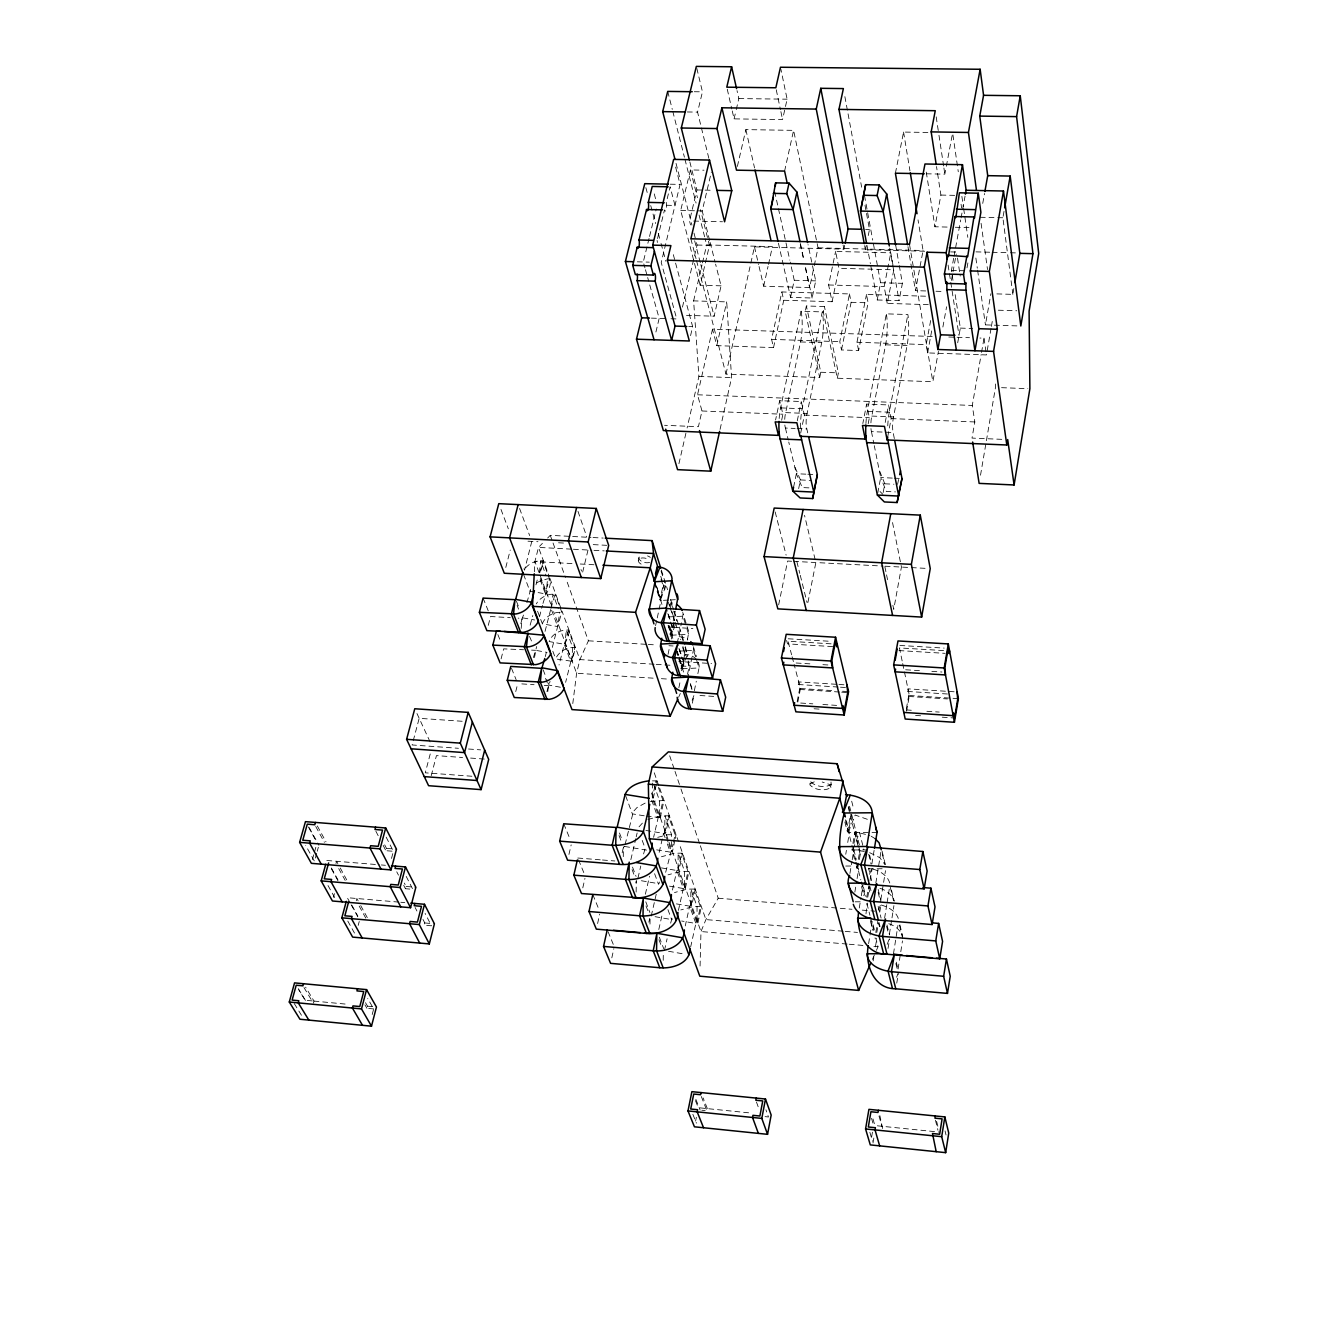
<?xml version="1.0" encoding="UTF-8"?>
<svg xmlns="http://www.w3.org/2000/svg" width="1328" height="1328" viewBox="0 0 1328 1328"><rect width="100%" height="100%" fill="white"/><g stroke="black" fill="none" stroke-linecap="round" stroke-linejoin="round"><path stroke-width="0.75" stroke-dasharray="5 3.75" d="M690.643 947.03L695.855 923.475L696.968 922.927L690.776 905.613L690.875 889.096L697.051 906.509L696.968 922.927L697.93 923.01L701.333 906.576L693.465 906.509L680.816 909.929M678.409 910.41L683.322 888.515L684.451 887.951L684.567 871.317L678.16 853.19L678.01 869.94L684.451 887.951L685.447 888.034L688.95 871.384L680.932 871.334L668.034 874.837M663.22 960.343L663.303 952.94M668.084 842.168L664.714 832.789L664.913 815.824L671.603 834.698L671.57 838.449M674.856 840.375L672.449 851.63L671.437 851.547L671.536 840.325M650.388 801.431L664 800.485L660.282 817.583L659.252 817.5L659.468 800.452L652.513 780.864L657.111 780.897L653.326 798.095L651.102 798.609L658.074 818.081L653.608 837.321M649.99 924.089L650.073 918.461M646.205 816.139L659.252 817.5L652.28 798.028L652.513 780.864M636.145 892.067L636.328 880.663L635.083 886.357M623.264 856.66L623.446 847.048L624.558 846.633M700.072 966.037L700.985 931.542L705.915 919.59L718.216 898.209L700.271 845.538M534.371 571.721L534.918 561.545L538.487 547.402L542.405 543.368M693.714 648.413L688.02 677.131M683.073 614.183L680.899 625.82M698.246 662.39A17.264 14.176 -17.9 0 1 699.175 665.975L699.043 667.934L682.824 668.748L680.318 660.68M669.196 625.837L672.084 634.9L671.304 639.017M831.56 784.101C825.734 788.234 815.326 786.84 810.545 781.578L810.628 780.565L809.914 784.881C814.695 790.143 825.103 791.538 830.946 787.421L831.029 782.043M571.538 661.211L572.733 647.583L566.259 630.103L565.031 643.798L572.136 661.244L575.439 647.516L570.492 647.699A17.081 13.911 -20.5 0 0 556.515 657.061L555.751 658.954L571.538 661.211L574.825 647.483L568.367 629.987L563.985 630.219A17.231 13.977 -20.5 0 0 549.892 639.631L549.128 641.54L564.284 644.279L570.791 661.709L565.628 682.326M547.817 691.539L548.381 685.63L544.629 676.035M830.946 787.421L829.104 784.317L822.181 781.993M542.953 603.443L546.19 593.367L547.501 579.473M539.417 572.75L540.579 560.781L546.123 575.738M521.157 628.459L522.153 618.383L523.929 614.067M572.783 703.558L576.618 673.263L579.888 659.584L588.404 640.81L566.209 579.44M545.044 631.381L550.971 608.39L552.963 594.197L558.324 608.689M552.332 647.417L557.66 626.567L559.669 612.308M534.503 657.526L536.529 646.52M893.478 953.77L897.927 925.45M898.093 968.992L902.476 940.888M889.411 934.148L891.669 919.889M892.001 917.847L893.927 905.63M873.16 960.908L873.807 956.907M875.418 946.881L876.38 940.871M884.597 918.229L886.772 904.717M887.071 902.791L889.544 887.336M875.833 883.07L880.929 851.763M868.628 943.644L872.23 921.267L875.218 933.053M880.796 899.803L883.303 884.265M883.618 882.323L885.51 870.67M871.865 863.964L874.139 850.169M865.989 913.813L867.25 903.04M854.85 892.117L855.813 886.291M857.091 878.538L858.701 868.678L856.743 868.014L855.282 862.353M859.282 908.02L860.959 897.778M861.308 895.736L862.984 885.51M849.937 873.409L851.895 861.689M852.227 859.731L853.854 849.804L851.879 849.14L854.8 860.461M845.753 854.269L846.417 850.335M847.745 842.467L849.389 832.473L847.397 831.809L844.857 821.982M872.994 1142.976L873.957 1137.299M882.572 1128.534L879.883 1115.653M980.512 475.208L995.485 387.444L995.386 381.335M996.88 293.903L1012.849 294.368L1013.845 288.508M896.749 983.118L898.359 973.64M871.616 1137.117L872.596 1131.273M888.017 948.458L889.677 938.846M1016.883 325.891L985.442 324.879L990.887 293.72M1001.76 439.336L972.013 438.091L974.818 421.955L972.279 405.455L981.176 354.476M981.525 352.451L984.015 338.175L979.881 338.042M930.662 320.529L926.18 344.599L927.608 352.916L986.455 354.941L991.053 328.431M991.402 326.389L992.813 318.239M875.799 932.472L877.742 921.333M879.717 912.253L881.078 904.451M876.795 932.555L878.422 923.259M1012.849 294.368L1002.889 217.775L1004.283 209.841M866.736 897.18L868.744 885.876M870.039 880.514L872.147 868.661M867.748 897.263L869.774 885.959M906.393 708.654L908.551 696.453L907.97 688.85L955.114 691.838M906.592 711.194L909.365 695.507L904.318 671.304M957.704 342.773L960.343 328.099L954.815 292.293M982.737 203.4L984.513 193.49M856.743 868.014L859.847 850.833L858.403 845.139M857.788 868.097L860.893 850.916L864.329 851.48M967 267.841L968.461 259.773M696.553 260.67L725.984 374.098L819.708 377.567L805.216 311.399L806.362 305.971L824.422 306.536L823.31 311.964L837.304 378.214L932.854 381.75L938.431 351.356M942.88 327.037L946.582 306.768M951.412 280.424L956.243 254.08M852.925 843.38L855.033 831.843L869.84 835.412M855.846 860.544L852.925 849.223L856.079 831.926M847.397 831.809L850.601 814.396M851.663 814.479L848.459 831.892L855.166 815.043L868.263 819.625M952.973 280.357L951.429 270.414L953.653 258.296M954.035 256.287L960.692 219.933M961.074 217.925L965.058 196.146M927.608 352.916L931.675 330.904M947.113 227.071L934.929 226.773L940.905 195.067L936.506 166.531M926.297 173.802L944.839 174.151L945.951 168.241M946.333 166.282L952.259 134.809M887.735 436.646L891.171 418.586L888.565 404.94L866.62 404.077L862.818 423.516M925.716 290.948L915.457 290.649L923.076 250.511L918.03 219.884M877.742 493.103L880.696 477.549L874.289 445.677M894.325 438.555L893.163 432.513A9.811 1.793 -87.1 0 1 893.545 416.942L907.074 345.546A22.178 3.984 -87.4 0 0 907.871 314.537L886.357 313.856L867.367 411.331A22.261 4.233 -87.1 0 0 865.839 424.96M883.153 492.555L884.797 483.807L879.136 469.813M885.212 422.47L888.565 404.94M887.751 425.856A22.31 4.084 -87.1 0 1 889.262 412.195L907.871 314.537M870.919 422.852A9.794 1.859 -87.1 0 1 871.815 416.062L885.61 344.815A22.144 4.133 -87.4 0 0 886.357 313.856M870.753 265.633L877.194 299.979L899.056 300.643L902.393 283.345L899.172 265.069M928.289 304.643L887.253 303.398L893.81 269.8L838.981 268.289L835.594 251.424L890.789 252.851L893.478 267.924M868.197 423.715L869.359 417.706L866.62 404.077M797.796 702.114L800.469 688.535L794.144 664.481M877.194 299.979L880.597 282.731L873.11 242.161M887.253 303.398L884.166 286.582L890.789 252.851M807.922 602.447L815.857 562.541L804.536 515.347M932.206 336.465L712.505 329.195L716.788 345.645L773.527 347.604L771.585 339.37L781.843 291.944L849.472 293.936L839.794 341.678L841.504 349.945L858.618 350.542L868.097 302.817L866.503 294.451L926.894 296.244M895.404 173.204L903.571 132.07L930.148 132.485M797.149 701.549L799.539 689.464L798.742 681.911L836.939 684.335M695.606 1121.081L696.37 1117.246M858.618 350.542L856.958 342.259L866.503 294.451M841.504 349.945L851.132 302.303L849.472 293.936M837.304 378.214L838.383 372.869L824.422 306.536M924.637 251.241L865.408 249.714L866.238 245.663M868.263 235.537L869.491 229.462L865.009 205.309M725.984 374.098L754.47 246.842L843.911 249.149L844.741 245.116M819.708 377.567L820.804 372.238L806.362 305.971M798.659 488.604L800.435 479.939L794.509 466.028M778.656 604.871L787.62 561.047L791.654 561.263M694.345 690.743L696.304 681.231M697.864 673.645L699.043 667.934L693.581 650.388L679.272 651.118M800.485 428.048A22.144 4.648 -87.3 0 1 802.178 408.742L822.281 311.848A22.012 4.548 -87.6 0 1 821.7 342.657L807.092 413.473A9.744 2.042 -87.3 0 0 806.81 428.927L807.739 432.928M781.843 291.944L783.736 300.261L832.092 301.722L828.622 284.972L835.594 251.424M696.968 922.927L700.371 906.509L694.229 889.079L687.257 889.096L674.491 892.549M800.701 433.011L804.403 415.1L801.282 401.521L779.669 400.674L775.585 419.963M793.58 487.227L796.352 473.731L788.766 442.041M832.092 301.722L838.981 268.289M684.169 655.434L685.779 647.765M687.373 640.079L688.717 632.344A17.546 14.309 -18 0 0 687.788 628.725L682.708 612.357M678.857 687.738L680.451 680.135M690.776 905.613L694.229 889.079L695.208 889.162L691.755 905.696L689.647 906.161L685.248 925.931M797.265 420.843L801.282 401.521M677.23 643.2L680.5 627.746M781.661 420.196L782.906 414.236L779.669 400.674M759.068 266.53L763.683 286.217L809.632 287.562L813.832 267.692M814.247 265.7L818.031 247.805L793.596 130.36L745.871 129.613L736.957 168.224M684.451 887.951L687.954 871.301L681.579 853.174L674.475 853.223L661.444 856.759M784.732 419.349A9.728 2.092 -87.3 0 1 785.678 412.61L800.552 341.943A21.978 4.681 -87.7 0 0 801.066 311.2L823.31 311.964M778.44 243.173L790.575 297.372L812.105 298.02L815.707 280.872L808.022 244.551M673.23 620.89L675.288 611.195M668.034 654.355L669.661 646.686M678.01 869.94L681.579 853.174L682.575 853.257L679.006 870.023L676.865 870.504L672.317 890.54M779.171 418.503A22.095 4.781 -87.3 0 1 780.598 407.879L801.066 311.2M665.66 872.313L673.047 844.06M673.445 842.184L675.056 834.681L668.399 815.807L661.161 815.857L647.865 819.476M790.575 297.372L794.244 280.258L790.243 262.131M675.255 838.516L676.052 834.764L667.884 834.731L656.281 837.719M655.584 625.671L656.845 619.844M657.26 617.902L661.029 600.322L656.812 587.059M664.714 832.789L668.399 815.807L669.412 815.873L665.743 832.872L663.552 833.37L658.705 854.402M648.877 922.213L649.691 918.461M773.527 347.604L783.736 300.261M897.562 484.388L899.239 476.603M659.252 817.5L662.971 800.419L656.065 780.814L652.28 798.028M692.32 703.176L694.063 695.125L691.523 701.981M682.841 668.615L681.712 668.133L684.767 654.256L682.293 646.437M681.513 670.706L683.472 661.792L677.745 643.781M696.254 659.236A17.264 14.176 -17.9 0 0 689.581 655.053L685.381 654.289L682.326 668.167L687.406 654.654L683.704 642.918M687.489 674.342L689.215 666.44L687.721 658.555M784.599 171.08L793.596 130.36M611.826 957.837L613.851 948.624M763.683 286.217L768.032 266.43M768.48 264.455L772.398 246.626L706.662 244.933L705.151 238.957M622.168 852.825L623.446 847.048M670.507 636.311L672.516 627.314L667.187 610.548M672.117 635.033L670.972 634.568L673.661 622.533M674.292 622.583L671.603 634.601L676.135 622.649M720.075 429.376L731.579 377.617L726.715 301.888L693.614 300.875L698.91 376.405L687.107 427.998M597.6 923.541L599.692 914.212M732.259 110.954L734.085 118.873L782.557 119.586L787.122 99.185L780.897 69.255M712.505 329.195L697.532 394.781L701.981 410.983L698.412 426.703L664.581 425.292M716.788 345.645L726.715 301.888M660.995 600.19L659.867 599.841L663.087 585.665L660.116 576.252M665.809 586.063L663.718 585.714L660.514 599.874L665.809 586.063L664.033 580.419M664.432 950.533L667.088 938.796M670.623 923.143L672.449 916.984M658.788 929.517L662.373 913.747M678.923 463.704L686.659 429.973M582.793 887.851L584.951 878.389M686.493 315.334L714.132 316.213L721.071 285.835L715.609 264.156M651.235 916.021L656.231 894.209M645.358 894.242L649.508 876.264M734.085 118.873L735.812 111.486M736.243 109.643L738.833 98.571L737.023 90.619M693.614 300.875L702.014 264.919M702.479 262.911L706.662 244.933M721.071 285.835L700.188 285.221L709.467 245.348L700.454 209.625M568.932 854.452L571.173 844.874M638.303 560.416L638.934 557.71M690.577 335.619L692.652 326.655L672.483 251.523M637.955 878.074L640.777 866.005M643.582 853.937L645.989 845.587M682.459 307.133L697.067 245.033L696.038 241.049M630.85 859.648L635.78 838.682M636.228 836.773L637.141 832.971M709.65 240.501L702.197 210.936L711.31 172.275M625.09 844.542L633.373 811.524L637.075 807.474L645.458 802.942M689.863 161.983L696.918 189.954L689.531 220.963L690.56 224.947M700.188 285.221L680.7 210.438L690.427 169.934L704.006 170.2M655.916 332L659.169 318.371L647.666 277.535M565.031 643.798C571.007 615.843 570.957 634.635 564.284 644.279L559.038 665.013M587.972 550.207L582.361 573.364L581 569.513M675.62 167.096L680.085 184.393L661.228 262.463L676.716 318.936L668.93 318.687M708.837 158.298L697.565 112.1L702.462 91.831L696.818 68.359M546.92 691.589L550.058 681.397M657.526 238.542L664.498 209.924A4.731 1.195 -88.6 0 0 666.191 209.459A4.731 1.195 -88.6 0 0 666.224 202.786L670.109 186.816L675.006 205.442L665.145 205.226M649.06 238.426L643.283 261.981L644.927 267.808M649.541 236.45L656.281 208.977M515.745 691.556L517.721 683.638M536.695 582.942A17.662 14.143 -20.5 0 1 545.177 579.606C560.466 572.65 536.346 615.345 549.659 579.357L547.584 573.746M539.732 572.733L543.384 560.682L540.363 572.766M520.825 623.712L522.153 618.383L518.202 618.151M501.104 658.871L503.644 648.861L523.581 649.757M531.798 541.392L524.51 570.177L523.049 566.342M422.968 919.408L424.794 922.96L424.23 925.184L431.434 925.815L425.109 913.415M545.277 656.58L546.24 652.828M488.272 625.355L490.547 616.507L510.301 617.686M505.785 567.454L510.251 550.058M372.205 1014.509L373.666 1008.931L367.707 998.49M406.202 876.414L412.809 889.328L405.455 888.714L406.053 886.457L404.31 883.07M539.483 616.839L542.455 605.352M430.222 753.972L425.275 772.813L471.905 776.249M373.666 1008.931L366.943 1008.284L367.491 1006.176L365.499 1002.69M431.218 775.668L436.447 755.615L462.576 757.491M526.917 602.597L530.719 589.217M535.948 584.868L537.956 577.182M391.494 858.452L393.387 851.298L385.884 850.684L386.498 848.393L384.688 844.857M358.195 925.384L359.241 921.499M356.269 900.749L356.867 898.508L359.755 903.82M313.425 1003.188L314.006 1001.08L305.606 987.185M333.428 897.313L334.44 893.628M335.967 863.532L336.582 861.274L339.337 866.337M312.412 859.598L313.956 854.004M314.487 852.128L316.047 846.534M316.695 853.257L314.47 861.258L305.706 845.504M317.243 851.265L318.355 847.264M530.138 625.173L532.827 615.478M550.971 608.39L555.104 594.081L550.655 594.313A17.53 14.093 -20.5 0 0 536.296 603.875M537.574 611.212L542.372 623.828L557.66 626.567L561.794 612.191L555.104 594.081M533.424 657.576L535.549 650.305L547.053 652.397M680.866 668.731L683.472 661.792L711.576 663.535M669.843 634.319L672.516 627.314L692.917 628.526M669.744 606.166L671.055 602.729L673.279 603.128M896.583 977.225L897.977 973.573M887.154 944.357L889.295 938.78M878.505 910.045L880.696 904.385M869.508 874.322L871.749 868.595M852.925 849.223L859.548 832.49L863.864 849.588M542.372 623.828L543.152 621.902A17.38 14.027 -20.5 0 1 557.378 612.424L561.794 612.191M659.485 882.008L658.505 884.282L654.505 873.475M872.38 959.463L875.617 952.176M876.414 950.367L878.024 946.715L875.999 938.863M678.608 697.283L680.301 693.498M809.997 783.885L814.263 781.827M639.034 826.829L642.719 822.779M547.651 538.006L550.273 535.333L570.625 536.379M668.465 600.057L661.029 600.455L655.634 583.59M670.325 599.957L677.761 599.559M668.167 616.956L682.941 616.175L685.763 625.239M668.25 626.916L672.516 627.314M678.824 661.41L683.472 661.792M877.044 832.457L849.405 832.639L846.368 820.671M853.854 849.97L865.59 849.903M845.737 866.039L853.688 866.005M868.396 868.811L883.884 868.728M855.182 901.812L862.968 901.795M694.278 91.732L702.462 91.831M738.833 98.571L787.122 99.185M687.306 111.967L697.565 112.1M670.275 184.194L680.085 184.393M696.918 189.954L703.06 190.087M705.118 190.12L713.319 190.302M940.905 195.067L955.048 195.365M680.7 210.438L702.197 210.936M980.247 217.261L1002.889 217.775M693.664 221.062L722.515 221.759M955.247 227.254L969.473 227.603M865.59 229.362L869.491 229.462M818.031 247.805L923.076 250.511M975.98 251.872L990.157 252.237M992.182 252.287L1008.367 252.702M1010.392 252.752L1018.476 252.967M697.067 245.033L709.467 245.348M950.616 251.905L956.608 252.054M637.324 261.815L649.259 262.147M951.429 270.414L964.676 270.779M794.244 280.258L815.707 280.872M880.597 282.731L902.393 283.345M828.622 284.972L884.166 286.582M935.974 291.247L944.175 291.496M851.132 302.303L868.097 302.817M998.341 310.204L1016.8 310.769M651.401 318.122L666.971 318.62M960.343 328.099L972.66 328.497M688.734 326.522L692.652 326.655M948.79 337.013L954.998 337.212M957.073 337.279L969.506 337.694M771.585 339.37L839.794 341.678M856.958 342.259L926.18 344.599M800.552 341.943L821.7 342.657M885.61 344.815L907.074 345.546M820.804 372.238L838.383 372.869M698.91 376.405L731.579 377.617M1001.561 387.676L1027.855 388.656M697.532 394.781L972.279 405.455M780.598 407.879L802.178 408.742M867.367 411.331L889.262 412.195M785.678 412.61L807.092 413.473M871.815 416.062L893.545 416.942M701.981 410.983L782.906 414.236M804.403 415.1L869.359 417.706M891.171 418.586L974.818 421.955M784.848 425.026A9.728 2.092 -87.3 0 0 785.429 428.048L795.14 428.446M797.099 428.529L806.81 428.927M870.969 428.579A9.794 1.859 -87.1 0 0 871.45 431.617L893.163 432.513M805.88 474.162L796.352 473.731L802.261 487.559L813.002 488.057M807.789 474.245L813.516 474.511M892.3 478.08L880.696 477.549L886.324 491.476L895.421 491.891M894.242 478.163L900.035 478.429M531.565 650.122L535.549 650.305M800.435 479.939L811.225 480.437M884.797 483.807L893.91 484.222M572.667 536.495L590.993 537.442M593.035 537.541L603.211 538.072M527.996 541.193L537.973 541.708M558.524 542.787L566.757 543.218M593.234 544.613L606.763 545.327M571.355 549.145L538.487 547.402L549.194 576.418M573.414 549.244L591.906 550.224M593.965 550.34L604.24 550.871M793.663 561.362L815.857 562.541M819.94 562.757L883.103 566.093M885.129 566.209L928.189 568.484M571.986 563.553L534.918 561.545L550.738 603.925M580.236 564.002L596.704 564.898M788.201 638.785L831.378 641.374M899.869 645.458L944.158 648.097M831.096 643.831L788.035 641.241L791.604 654.804M943.577 650.571L899.438 647.931L902.276 661.56M679.189 636.643L684.053 637.44A17.413 14.243 -17.9 0 1 687.788 639.133M832.639 646.587L787.504 643.864L786.143 638.668M898.956 650.571L945.138 653.343M588.404 640.81L646.238 644.329M648.296 644.462L656.563 644.96M668.947 645.723L673.08 645.972M796.153 663.004L812.62 664.017M822.912 664.664L829.087 665.046M905.679 669.777L919.773 670.64M931.858 671.387L941.934 672.018M654.14 664.232L579.888 659.584L562.043 611.229M656.215 664.365L672.715 665.411M680.965 665.926L689.215 666.44L688.004 662.622M838.947 684.468L844.99 684.85M798.228 684.501L838.466 687.057M840.475 687.19L846.517 687.572M907.522 691.456L950.566 694.195M653.11 678.16L576.618 673.263L553.61 611.627M661.377 678.674L669.661 679.206M800.469 688.535L834.548 690.726M842.566 691.224L848.592 691.622M909.365 695.507L958.384 698.644M799.539 689.464L839.678 692.037M841.686 692.17L847.696 692.552M908.551 696.453L947.412 698.943M521.804 683.903L534.072 684.7M544.281 685.364L548.381 685.63M699.989 695.507L713.833 696.403M800.684 703.043L812.802 703.84M822.895 704.487L839.03 705.55M906.31 709.932L914.544 710.463M926.878 711.277L939.228 712.074M814.081 708.77L822.132 709.301M915.573 715.427L923.79 715.975M942.249 717.186L954.55 718M462.161 721.27L419.183 718.315L412.112 744.958L458.442 748.295M468.535 749.009L480.636 749.872M470.61 758.072L486.679 759.234M859.847 850.833L860.893 850.916M577.796 858.021L600.422 859.83M602.48 859.996L614.831 860.976M386.498 848.393L396.491 849.206M326.804 860.478L379.327 864.794M381.352 864.96L385.435 865.292M718.216 898.209L851.978 909.282M862.27 910.128L874.621 911.157M406.053 886.457L415.847 887.287M843.147 931.21L705.915 919.59L679.056 843.263M845.206 931.376L857.49 932.422M874.82 938.049L876.497 938.381M398.798 902.094L347.272 897.695L350.194 902.99M400.807 902.26L404.791 902.608M847.148 944.075L700.985 931.542L650.438 790.027M849.206 944.241L863.615 945.486M873.907 946.366L878.024 946.715M424.794 922.96L434.405 923.79M312.229 1000.914L305.141 1000.25L298.783 989.825M314.006 1001.08L346.923 1004.217M367.491 1006.176L374.662 1006.856M700.088 1107.884L751.88 1113.13M877.327 1125.812L939.294 1132.087M701.815 1110.225L705.218 1110.573M765.044 1116.632L768.48 1116.981L765.941 1109.843M644.229 815.807L632.36 813.865L625.787 796.186M645.889 830.448L663.552 833.37L666.241 840.873M656.663 849.854L670.275 852.128L666.922 842.749M624.625 846.451L646.504 850.119M661.46 867.898L676.865 870.504L683.322 888.515L668.05 885.909M641.391 880.746L658.987 883.751M676.417 903.887L689.647 906.161L695.855 923.475L681.646 921.001M655.069 916.685L672.333 919.69M668.515 951.263L684.833 954.151M522.917 617.885L534.603 619.977M560.433 687.24L549.111 685.132L546.87 679.388M869.674 852.676L879.85 857.689L885.046 864.76L881.692 851.713M879.966 888.283C886.241 890.258 892.167 894.707 894.176 901.181L891.105 888.449M881.261 905.032C888.532 907.107 896.168 911.323 898.492 919.009M888.764 923.724C894.939 925.699 900.733 930.115 902.708 936.489M871.185 836.225L875.218 838.715M880.016 491.526L882.821 494.298M294.252 1003.553L302.751 1017.348M298.319 988.679L306.768 1002.557M303.979 987.567L312.379 1001.461M364.934 1004.815L366.943 1008.284M327.999 885.527L335.469 898.94M347.787 921.051L354.626 933.335M309.241 827.659L318.919 845.272M331.402 867.997L337.91 879.817M351.986 905.43L357.813 916.021M308.362 826.946L316.114 841.039M331.452 868.91L337.959 880.73M351.173 904.766L357.979 917.133M317.342 825.966L325.991 841.819M340.267 868.031L346.708 879.866M360.718 905.58L367.474 917.963M315.732 826.497L324.397 842.35M338.723 868.595L345.18 880.414M359.174 906.045L365.914 918.412M375.89 831.262L378.613 836.557M383.161 845.388L385.884 850.684M396.74 871.799L398.483 875.169M403.712 885.328L405.455 888.714M415.116 907.472L416.926 911.025M386.166 837.155L393.387 851.298M416.975 713.534L430.455 742.667M889.777 882.987C886.905 874.023 877.293 869.458 868.562 868.246L871.766 881.045M853.771 849.621L856.278 859.415M529.507 636.394L531.764 641.607M563.736 823.775L570.044 839.113M578.56 859.863L583.872 872.795M592.819 894.607L598.662 908.8M608.041 931.625L613.486 944.889M692.851 1114.308L696.436 1123.139M483.093 598.098L488.306 610.996M497.867 634.585L500.756 641.723M511.512 668.316L516.177 679.803M695.872 1099.368L700.122 1110.042M695.44 1100.58L698.279 1107.701M701.3 1096.496L706.911 1110.739L707.343 1108.614L703.126 1097.924M516.459 601.269L519.331 608.656M543.135 669.793L546.123 677.463M517.123 605.468L518.567 609.154M619.479 832.988L622.417 840.69M632.526 867.118L636.062 876.38M645.79 901.795L649.873 912.469M659.352 937.253L663.701 948.64M619.031 835.511L621.238 841.271M632.078 869.541L634.917 876.961M646.006 905.912L648.728 913.033M658.954 939.709L661.859 947.296M523.547 574.393L529.922 591.143L545.426 593.865L539.151 577.116M552.813 651.218L555.751 658.954M500.988 509.454L508.325 528.793M540.629 578.46L546.19 593.367M519.58 508.491L529.64 535.582M642.204 840.408L644.993 847.911M667.934 909.63L671.503 919.242M549.908 578.344L561.329 609.303M546.904 571.87L542.754 560.648L538.238 560.914A17.812 14.21 -20.5 0 0 523.63 570.592M551.635 610.216L557.66 626.567M550.273 535.333L552.348 541.077M553.046 543.003L565.512 577.514M756.462 1102.024L758.388 1107.369M668.748 844.044L671.437 851.547M654.256 772.796L659.07 786.508M659.618 788.019L678.359 841.305M577.995 511.38L586.694 536.645M669.677 755.781L674.342 769.443M675.006 771.385L680.318 787.006M680.982 788.948L699.607 843.579M878.339 922.827L879.584 926.712M669.212 626.119L672.117 635.182L688.585 634.319L686.327 627.065M677.23 651.218L678.475 655.119M679.106 657.061L682.824 668.748M655.119 583.009L662.705 606.73M668.714 625.538L672.815 638.403M676.732 650.637L684.368 674.558M654.472 582.959L659.867 599.841M668.084 625.505L670.972 634.568M676.101 650.604L681.712 668.133M690.377 683.522L692.834 691.257M667.851 613.669L672.018 626.999M678.957 648.595L682.409 659.684M690.494 684.866L692.353 690.942M660.746 576.286L665.892 592.587M669.561 604.19L671.287 609.652M671.852 611.478L674.724 620.574L670.076 607.792M675.338 622.483L680.766 639.681M682.907 646.47L685.597 654.97M668.349 602.331L669.495 605.966M661.361 570.077L667.552 589.732M670.64 599.559L673.728 609.386M674.342 611.345L678.674 625.106M679.289 627.065L684.85 644.761M661.062 571.007L663.436 578.527M671.055 602.729L676.782 620.94M681.862 637.042L683.09 640.959M693.399 646.769L696.436 656.53M869.873 1132.319L872.479 1141.2M871.517 1118.292L873.592 1125.447M872.977 1118.906L875.567 1127.837M879.003 1116.035L882.058 1126.758M645.474 269.75L647.118 275.593M645.856 187.646L647.483 193.622M650.737 205.591L655.617 223.519M658.323 233.479L660.497 241.447M661.045 243.439L665.926 261.367M654.239 193.888L656.248 201.325M792.119 656.746L793.646 662.556M690.875 238.791L696.038 258.694M845.355 819.808L852.427 847.264M856.328 862.436L860.826 879.9M861.324 881.858L864.877 895.653M866.902 903.472L869.94 915.274M870.438 917.233L873.99 930.994M676.035 163.377L691.938 225.113M693.996 233.081L695.523 239.057M694.66 240.816L700.288 262.645M700.802 264.621L714.132 316.213M861.507 886.49L863.847 895.57M870.321 920.619L872.811 930.297M863.449 887.137L865.79 896.383M848.592 806.494L849.588 810.445M855.033 831.843L857.921 843.247M848.277 807.557L849.804 813.533M850.302 815.525L860.942 857.373M868.529 887.253L870.056 893.229M690.427 169.934L697.449 197.723M775.187 511.977L786.126 555.154M849.571 806.262L859.93 847.115M869.973 886.739L870.969 890.723M879.036 922.562L880.049 926.546M667.718 91.416L672.283 109.361M672.781 111.353L684.418 157.202M684.916 159.194L696.055 203.068M699.076 215.036L704.653 236.965M851.68 801.199L853.672 809.101M878.14 906.377L881.095 918.08M710.148 242.476L715.111 262.18M936.622 1121.347L937.966 1126.708M796.883 561.711L799.788 573.364M800.269 575.306L807.042 602.514M869.591 855.033L871.533 862.802M878.173 889.445L880.962 900.65M887.021 924.969L889.511 934.945M896.284 962.169L898.193 969.838M935.443 1120.168L937.95 1130.228M868.645 854.253L871.068 864.163M878.157 892.416L880.497 901.928M886.589 926.214L888.598 934.364M895.869 963.514L897.296 969.257M945.055 1130.941L946.034 1134.975M882.074 851.132L885.278 864.395M899.903 924.836L902.243 934.547M890.291 887.237L893.81 901.778M899.504 925.301L902.791 938.879M785.429 428.048L788.301 440.033M754.47 246.842L758.603 264.571M727.246 89.159L731.794 108.979M745.871 129.613L754.553 167.942M774.672 191.614L789.795 260.105M800.435 243.738L803.905 259.823M805.631 267.858L812.105 298.02M800.269 244.003L803.689 259.906M805.399 267.808L809.632 287.562M776.249 89.756L780.449 109.643M780.881 111.635L782.557 119.586M902.691 663.519L903.903 669.362M884.88 566.741L886.141 572.833M886.556 574.858L887.818 580.95M892.881 605.269L893.727 609.336L901.43 567.073L892.35 521.605M871.45 431.617L873.874 443.668M843.114 245.099L843.911 249.149M685.48 646.719L687.34 656.58M866.968 245.414L870.371 263.608M864.644 245.647L865.408 249.714M864.478 195.515L872.728 240.136M844.874 96.629L861.656 187.198M889.677 248.004L899.056 300.643M895.603 244.75L898.824 263.027M907.97 246.742L915.457 290.649M909.497 244.302L932.854 381.75M903.571 132.07L909.962 170.864M926.263 172.092L934.929 226.773M948.092 265.069L959.015 335.42M936.19 116.847L938.664 133.215M938.979 135.273L943.61 165.967M943.909 168.009L944.839 174.151M957.505 258.064L960.227 276.041M961.057 204.246L961.621 208.048M984.015 338.175L986.455 354.941M952.923 134.892L958.285 171.777M961.87 196.378L963.364 206.62M963.663 208.679L967.83 237.363M975.864 258.03L977.308 268.156M977.607 270.182L985.442 324.879M981.077 223.303L987.534 269.584M649.591 562.441A6.59 3.586 13.1 0 1 641.075 561.03A6.59 3.586 13.1 0 1 640.03 556.1M647.516 555.901A6.59 3.586 13.1 0 1 650.288 557.411M641.125 564.134A6.59 3.586 13.1 0 1 639.399 558.789A6.59 3.586 13.1 0 1 648.396 559.287M657.061 240.451A4.764 1.212 -88.5 0 1 657.36 242.476"/><path stroke-width="1.5" d="M677.778 699.175L670.192 716.19L572.003 709.6L532.495 606.332L534.254 573.762M675.703 609.253L677.911 597.55A17.845 14.425 -18 0 0 676.981 593.898M655.169 627.596L655.019 629.621A17.961 14.608 -17.9 0 0 664.913 640.943L702.014 643.698L705.151 629.24L699.524 610.581L666.175 608.49L672.068 578.759A18.011 14.492 -18 0 0 662.141 567.62L657.128 566.84L655.501 573.962M661.776 638.27L660.398 646.072A17.812 14.542 -17.9 0 0 670.225 657.343L707.044 660.149L712.538 678.093L676.018 675.255A17.662 14.475 -17.8 0 1 666.274 664.033M702.014 643.698L696.337 625.123L658.904 622.4A18.127 14.691 -17.9 0 1 648.944 611.029L655.036 581.714L653.874 581.083L654.687 577.531M775.253 186.368L775.635 182.866L789.048 183.131L796.9 192.079L807.59 242.526M955.977 216.896L959.397 192.809L978.255 193.207L980.894 212.281L970.353 270.929L978.819 328.697L974.935 350.758L965.888 290.185L965.954 282.648L964.941 283.943L945.868 283.395L944.391 274L947.843 255.325L967.664 256.686L973.955 216.962L955.015 216.53L948.391 256.47L947.843 255.325M956.376 350.127L946.847 289.62L946.897 282.1M945.669 1152.654L948.74 1133.05L944.839 1116.914L868.927 1109.345L865.574 1128.949L870.288 1144.902L945.669 1152.654L941.701 1136.685L944.839 1116.914M775.635 182.866L770.804 209.044L777.992 241.165M868.296 945.652C864.727 964.095 873.459 989.045 895.769 988.796L947.478 993.41L950.234 976.263L946.449 959.015L936.439 958.152M935.294 1115.968L934.945 1118.159L942.1 1118.873L939.66 1134.245L932.488 1133.514L936.19 1151.675M947.478 993.41L943.644 976.279L946.449 959.015M874.455 848.21L877.044 832.457L875.567 826.912M972.644 442.025L979.118 483.375L1014.094 484.969L1029.881 388.722L1029.1 311.15L1038.712 253.482L1020.253 95.765L983.567 95.317L979.749 116.1L987.717 175.645L984.878 191.498M858.602 912.12C855.946 930.546 864.926 954.6 887.021 954.234L939.743 958.783L942.581 941.386L938.63 923.408L932.505 922.894M842.334 812.155L844.342 813.002C837.619 836.789 832.955 883.535 869.342 884.465L924.139 888.88L927.143 871.002L922.86 851.514L866.786 846.832L872.264 812.769C871.351 800.186 856.311 795.339 845.571 794.625M853.29 904.285C856.61 914.76 868.363 918.993 878.356 920.055L932.09 924.537L935.012 906.908L930.911 888.183L922.894 887.536M939.743 958.783L935.759 940.921L938.63 923.408M849.605 875.351C842.865 890.59 860.478 901.28 873.658 901.496L927.94 905.945L932.09 924.537M954.417 722.283L958.384 698.644L948.308 643.931L897.977 640.943L893.644 664.88L905.198 719.029L954.417 722.283L944.191 667.984L948.308 643.931M1020.253 95.765L1016.584 116.615L1032.952 253.681L1020.817 326.007L1003.487 191.016L966.137 190.253L962.468 164.689L924.985 163.991L909.497 244.302L690.875 238.791L709.517 160.057L673.645 159.393L652.695 245.132L675.039 326.074L671.653 340.4L655.119 281.154A4.748 1.212 -88.3 0 0 655.152 274.481A4.748 1.212 -88.3 0 0 653.426 275.062L635.348 274.547L632.726 265.368L637.208 247.224L653.276 247.639M927.94 905.945L930.911 888.183M668.316 184.16L644.761 183.662L625.405 261.483L641.69 317.807L636.494 339.188L663.353 430.538L778.457 435.385L775.17 421.889L796.866 422.785L800.02 436.281L865.225 439.037L862.436 425.475L884.465 426.371L887.121 439.95L1006.807 444.996L1007.703 439.568L1014.094 484.969M878.356 1110.291L877.991 1112.466L870.919 1111.752L868.313 1127.007L875.401 1127.721L875.036 1129.912L879.651 1145.865M924.139 888.88L919.806 869.525L922.86 851.514M957.156 691.954L957.637 699.59L954.55 718L953.62 713.02L953.172 715.659L903.787 712.422M949.603 650.936L949.138 653.592L948.175 648.346L944.972 667.054L945.503 674.939L895.122 671.819L895.603 669.146M1014.841 282.648L1019.838 253.349L1010.193 176.076L987.717 175.645M895.603 244.75L886.689 193.954L879.252 184.957L865.624 184.675L860.527 211.069L866.586 243.389M1006.807 444.996L993.56 351.389L997.361 329.294L989.343 271.443L1003.487 191.016M779.005 421.408A22.095 4.781 -87.3 0 0 779.005 429.907L779.171 432.496A22.095 4.781 -87.3 0 0 780.117 438.954L792.783 491.094L800.137 497.95L812.686 498.548L817.318 474.677L808.652 436.945M1004.632 207.849L1010.193 176.076M921.649 617.088L930.247 568.6L920.287 515.131L774.191 508.06L764.048 556.598L777.843 608.871L921.649 617.088L911.373 564.367L920.287 515.131M876.497 883.801L873.658 901.496L878.356 920.055M964.941 283.943L963.547 274.531L966.933 255.823M973.955 216.962L974.47 218.141L978.255 193.207M895.172 660.232L897.18 649.06M993.56 351.389L937.883 349.496L940.573 334.805L927.093 252.22L946.167 252.718L947.163 259.043M846.65 794.708L843.396 812.238L850.186 795.273M965.423 194.187L966.137 190.253M865.624 184.675L860.527 211.069L883.17 211.567L889.312 245.979M890.773 513.704L881.609 562.79L892.599 615.428M865.839 424.96A22.261 4.233 -87.1 0 0 865.756 433.509L865.873 436.132A22.261 4.233 -87.1 0 0 866.669 442.622L877.376 495.045L884.365 501.951L897.097 502.548L901.978 478.512L894.707 440.564M901.978 478.512L897.097 502.548M946.167 252.718L962.468 164.689M976.412 189.705L968.444 132.468L980.147 69.272L780.482 67.247L775.834 87.764L726.781 87.183L731.612 66.765L696.353 66.4L681.297 128.003L689.365 159.974M817.318 474.677L812.686 498.548M844.193 715.012L848.592 691.622L835.578 637.241L786.209 634.303L781.428 657.991L795.887 711.825L844.193 715.012L830.996 661.029L835.578 637.241M767.551 1134.328L771.17 1115.072L765.476 1099.02L691.888 1091.666L687.987 1110.922L694.444 1126.808L767.551 1134.328L761.807 1118.408L765.476 1099.02M887.121 439.95L887.751 437.045M937.883 349.496L924.271 267.177L927.093 252.22M846.998 684.982L847.696 692.552L844.276 710.762L843.064 705.799L842.583 708.422L794.127 705.251L794.642 702.645M837.238 644.196L836.74 646.819L835.495 641.607L831.926 660.116L832.689 667.951L783.288 664.88L783.819 662.24M756.23 1098.09L755.815 1100.248L762.753 1100.929L759.898 1116.018L752.943 1115.321L752.528 1117.479L758.371 1133.382M936.19 164.489L931.177 131.887L935.261 110.705L838.964 109.394L843.38 88.578L820.77 88.312L816.255 109.079L842.716 243.057M865.225 439.037L865.856 435.733M701.035 1092.579L700.603 1094.72L693.731 1094.04L690.709 1109.013L697.598 1109.71L697.167 1111.851L703.541 1127.738M886.689 193.954L883.17 211.567L877.111 195.548L879.252 184.957M783.537 651.55L784.284 647.865M803.125 509.454L793.214 558.142L806.328 610.498M845.156 243.09L848.077 228.947L820.77 88.312M793.58 487.227L792.783 491.094L813.815 492.074L801.631 439.867A22.144 4.648 -87.3 0 1 800.95 435.8M672.815 672.217L671.47 679.936A17.513 14.409 -17.8 0 0 681.148 691.108L717.402 693.98L722.714 711.327L686.759 708.438A17.364 14.342 -17.8 0 1 677.147 697.3M778.457 435.385L779.138 432.115M722.714 711.327L725.686 697.183L720.423 679.737L688.02 677.131L671.603 677.944L676.649 693.399M717.402 693.98L720.423 679.737M712.538 678.093L715.593 663.784L710.148 645.757L677.23 643.2L660.547 644.063M707.044 660.149L710.148 645.757M899.654 474.66L900.484 470.759M796.9 192.079L793.098 209.542L800.004 241.713M773.377 197.424L770.804 209.044L793.098 209.542L786.74 193.639L789.048 183.131M696.337 625.123L699.524 610.581M870.77 963.099L858.668 990.422L699.806 976.18L649.342 838.765L648.363 784.217L652.181 766.937L668.349 751.88L837.138 763.733L847.081 796.402M607.261 929.733L603.543 946.416L610.598 963.348L659.784 967.747C672.117 968.892 689.531 963.68 690.211 948.989M665.71 429.143L677.562 469.664L710.762 471.174L719.627 431.368M684.368 929.882C684.435 945.719 666.523 952.193 653.193 950.782L603.543 946.416M592.819 894.607L588.985 911.506L596.338 929.135L646.454 933.468C659.916 934.862 677.977 928.372 677.961 912.402M945.868 283.395L946.283 281.951M657.775 566.873L654.521 581.133L659.883 567.239M671.42 894.557C671.404 910.659 653.16 917.183 639.581 915.805L588.985 911.506M636.046 897.761L628.924 879.368L629.24 862.138L625.422 879.368L632.576 897.778C646.271 899.122 664.697 892.599 664.747 876.347M676.168 920.354L669.594 902.575L644.429 898.226L581.498 893.528L573.845 875.169L577.365 859.913M816.255 109.079L721.901 107.784L716.987 128.55L731.761 190.684L724.59 221.793L709.517 160.057M657.825 858.237C657.543 874.405 639.017 880.647 625.422 879.368L573.845 875.169M648.695 780.897C639.698 782.076 629.057 785.446 625.123 794.41L617.055 827.543L563.736 823.775L559.652 841.139L567.604 860.195L619.578 864.379C633.273 865.624 651.965 859.365 652.264 843.081M649.741 804.419L643.383 831.544C638.038 842.848 623.596 845.82 612.158 845.272L559.652 841.139M600.771 578.593L608.689 545.426L596.289 508.458L498.78 503.661L490.098 536.861L504.291 573.248L600.771 578.593L588.155 541.973L596.289 508.458M636.494 339.188L689.332 340.997L667.386 260.205L670.889 245.597L652.695 245.132M653.426 275.062L650.869 265.882L654.405 251.307M638.718 247.506A4.748 1.245 -88.5 0 0 639 239.986L646.537 209.509L662.489 209.874M647.715 210.422A4.731 1.212 -88.7 0 0 648.296 202.387L652.231 186.451L668.133 186.783M576.651 507.495L568.401 540.944L581.349 577.531M675.006 159.41L662.689 111.618L667.718 91.416L692.237 91.715M564.217 687.954L563.454 689.863A17.131 13.994 -21.2 0 1 549.36 699.325L514.268 697.499L507.246 680.334L510.749 666.407L541.807 668.366L544.795 658.472M481.101 789.629L488.704 759.384L468.203 712.389L414.768 708.754L406.6 739.331L428.595 785.711L481.101 789.629L460.301 743.132L468.203 712.389M484.67 750.154L477.018 780.515L424.279 776.614M346.293 901.347L341.844 917.814L352.634 937.103L429.309 943.926L434.405 923.79L424.495 904.285L410.784 903.123M429.309 943.926L419.299 924.57L424.495 904.285M472.386 721.967L464.551 752.611L411.082 748.793M550.888 653.094L550.107 655.036A17.43 14.127 -21.2 0 1 535.765 664.631L500.092 662.888L492.821 645.109L496.423 631.016L500.357 631.265M325.775 864.179L321.177 880.879L332.432 900.998L410.568 907.705L415.847 887.287L405.505 866.935L391.528 865.79M414.784 903.455L414.203 905.713L421.491 906.327L417.44 922.097L410.136 921.466L409.555 923.724L419.665 943.063M518.152 504.607L509.57 537.873L523.464 574.31M371.491 1026.179L376.455 1007.022L366.561 989.609L294.55 982.886L289.288 1002.026L299.962 1019.24L371.491 1026.179L361.498 1008.915L366.561 989.609M534.437 590.645L531.432 602.198L538.487 620.674L537.691 622.633A17.712 14.243 -21.2 0 1 523.099 632.36L486.895 630.667L479.391 612.324L483.093 598.098L515.579 599.692L522.834 572.534M410.568 907.705L400.126 887.519L405.505 866.935M391.03 869.923L396.491 849.206L385.701 827.975L305.457 821.65L299.63 842.367L311.366 863.333L391.03 869.923L380.123 848.858L385.701 827.975M395.611 866.122L395.014 868.412L402.434 869.01L398.251 885.029L390.797 884.398L390.2 886.689L400.741 906.858M357.514 988.762L356.95 990.904L363.739 991.535L359.788 1006.541L352.982 1005.894L352.418 1008.035L362.494 1025.299M375.608 827.178L374.977 829.502L382.547 830.1L378.214 846.334L370.628 845.72L369.997 848.044L381.003 869.093M348.55 902.077L344.848 915.789L352.069 916.403L351.472 918.661L362.162 937.95M303.514 983.716L302.933 985.841L296.21 985.21L292.11 1000.1L298.85 1000.748L298.269 1002.872L308.843 1020.103M328.63 862.934L324.264 878.821L331.618 879.435L330.987 881.709L342.143 901.828M315.417 822.447L314.786 824.738L307.299 824.14L302.767 840.259L310.271 840.856L309.623 843.164L321.26 864.163M670.192 716.19L635.548 612.341L650.255 567.786L653.542 553.494L652.098 540.612L605.253 538.172M858.668 990.422L820.538 852.111L839.794 798.228L843.081 780.615L652.181 766.937M876.779 883.834L870.122 900.899L874.853 919.457M542.388 667.868L557.611 670.673L556.847 672.599A17.281 14.06 -21.2 0 1 542.621 682.127L507.246 680.334M504.308 631.497L544.048 635.216L543.268 637.158A17.596 14.193 -21.2 0 1 528.776 646.836L492.821 645.109M655.036 581.714L671.935 580.768L677.761 599.559M666.058 608.091L649.093 609.004L653.957 623.878M866.703 846.484L838.615 846.65C839.329 859.017 853.871 864.163 864.445 865.159L919.806 869.525M865.989 883.103L848.293 883.17L853.24 901.812M871.102 918.246L857.589 918.262C858.286 930.214 872.23 935.393 882.489 936.406L935.759 940.921M887.37 953.753L866.985 953.736C867.682 965.489 881.327 970.652 891.437 971.698L943.644 976.279M662.689 111.618L685.248 111.934M979.749 116.1L1016.584 116.615M681.297 128.003L716.987 128.55M931.177 131.887L968.444 132.468M924.238 173.752L895.404 173.204L907.622 244.701M717.419 190.385L731.761 190.684M773.294 193.357L786.74 193.639M863.466 195.266L877.111 195.548M648.296 202.387L664.232 202.752M956.359 209.21L975.283 209.625M848.077 228.947L861.706 229.279M639 239.986L653.044 240.351M949.221 247.888L968.278 248.369M1019.838 253.349L1032.952 253.681M667.386 260.205L924.271 267.177M625.405 261.483L633.34 261.699M970.353 270.929L989.343 271.443M632.726 265.368L650.869 265.882M944.391 274L963.547 274.531M637.125 273.966A4.748 1.245 -88.4 0 1 637.091 280.64L655.119 281.154M946.847 289.62L965.888 290.185M641.69 317.807L649.458 318.056M978.819 328.697L997.361 329.294M675.039 326.074L686.792 326.456M940.573 334.805L954.915 335.287M780.117 438.954L801.631 439.867M866.669 442.622L888.498 443.552L898.724 496.058L877.376 495.045M490.098 536.861L588.155 541.973M764.048 556.598L911.373 564.367M606.282 550.987L653.542 553.494L657.875 567.172M602.895 565.23L650.255 567.786L655.235 583.374M532.495 606.332L635.548 612.341M479.391 612.324L515.895 613.968A17.878 14.309 -21.2 0 0 530.619 604.174L531.432 602.198L515.729 599.426M781.428 657.991L830.996 661.029M893.644 664.88L944.191 667.984M406.6 739.331L460.301 743.132M648.363 784.217L839.794 798.228L844.409 816.172M649.342 838.765L820.538 852.111M299.63 842.367L380.123 848.858M321.177 880.879L400.126 887.519M613.453 930.264L640.262 932.588M644.395 932.937L657.891 933.451L682.592 937.784L688.9 954.882M902.393 955.214L893.561 954.102M906.393 955.546L932.422 957.803M341.844 917.814L419.299 924.57M289.288 1002.026L361.498 1008.915M687.987 1110.922L761.807 1118.408M865.574 1128.949L941.701 1136.685M625.123 794.41L649.093 798.294M617.271 827.228L643.383 831.544L650.488 850.783M636.328 862.553L656.049 865.889L662.888 884.415M955.546 217.709L955.015 216.53M875.218 838.715L879.086 842.782L881.244 849.82M518.584 632.593L511.346 614.217L514.965 599.924L513.538 614.084L520.759 632.477M531.316 664.863L524.294 647.068L527.996 632.908L526.452 646.952L533.458 664.747M544.978 699.541L538.205 682.343L541.641 668.366L540.33 682.243L547.086 699.441M619.578 864.379L612.158 845.272L616.076 827.809L615.727 845.255L623.114 864.362M646.454 933.468L639.581 915.805L643.283 898.807L643.018 915.805L649.857 933.468M659.784 967.747L653.193 950.782L656.779 934.016L656.563 950.782L663.137 967.747M544.048 635.216L550.207 651.301M557.611 670.673L563.47 686.028M661.128 645.856L664.647 656.646M661.311 649.757L667.171 667.702M667.187 641.341L661.195 622.799L666.59 608.672L663.319 623.181L669.295 641.723M678.259 675.67L672.483 657.742L677.745 643.781L674.574 658.124L680.334 676.052M688.966 708.853L683.372 691.523L688.535 677.712L685.447 691.905L691.008 709.235M652.098 540.612L660.746 568.118M637.091 280.64L654.057 339.785M699.474 430.571L710.762 471.174M845.355 816.919L844.342 813.002L872.264 812.769L877.044 832.457M837.138 763.733L839.163 771.701M865.773 883.884L860.843 864.561L867.665 847.247L864.445 865.159L869.342 884.465M883.585 953.637L879.02 935.808L885.527 918.976L882.489 936.406L887.021 954.234M892.399 988.198L888.034 971.1L894.391 954.517L891.437 971.698L895.769 988.796M721.901 107.784L736.509 170.167L784.599 171.08L787.205 183.231M731.612 66.765L736.575 88.627M755.018 169.967L771.02 240.584M838.964 109.394L864.262 243.605M910.294 172.906L917.034 213.758M980.147 69.272L983.567 95.317M690.776 641.64A17.413 14.243 -17.9 0 1 692.784 644.81M677.081 604.821A17.712 14.376 -18 0 1 682.144 610.531M888.498 443.552A22.31 4.084 -87.1 0 1 887.934 439.468M647.4 210.671A4.731 1.212 -88.7 0 1 646.537 209.509M638.087 248.336A4.748 1.245 -88.5 0 1 637.208 247.224"/></g></svg>
